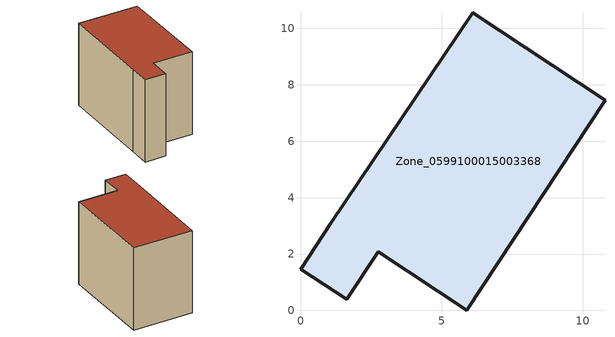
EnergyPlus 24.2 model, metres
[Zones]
Zone_0599100015003368
 floor ground (C_G): 6.1,10.57 10.8,7.45 5.9,0 2.76,2.08 1.64,0.39 0,1.47 1.08,3.1 z0.92
 wall outside (C_F): 1.08,3.1 0,1.47 1.64,0.39 2.76,2.08 5.9,0 10.8,7.45 6.1,10.57 1.08,3.1 z0.92:8.79
 roof outside (C_R): 6.1,10.57 1.08,3.1 0,1.47 1.64,0.39 2.76,2.08 5.9,0 10.8,7.45 z8.79
[BUILDING]
Pand.0599100015003368: North Axis=0; Terrain=City; Loads Convergence Tolerance Value=0.04; Temperature Convergence Tolerance Value=0.4; Solar Distribution=FullExterior; Maximum Number of Warmup Days=25; Minimum Number of Warmup Days=1
[Site:Location]
Rotterdam.The.Hague.AP_ZH_NLD Design_Conditions: Latitude=51.96; Longitude=4.45; Time Zone=1; Elevation=-4.5
[SITE:GROUNDTEMPERATURE:BUILDINGSURFACE]
18, 18, 18, 18, 18, 18, 18, 18, 18, 18, 18, 18
[MATERIAL] Thermal Absorptance=0.9; Solar Absorptance=0.7; Visible Absorptance=0.7
Name | Roughness | Thickness | Conductivity | Density | Specific Heat
G.TI.1965-1974 | MediumSmooth | 0.15 | 0.882353 | 540 | 1210
F.TI.1965-1974 | Rough | 0.3 | 0.697674 | 1920 | 840
R.TI.1965-1974 | MediumRough | 0.2 | 0.232558 | 1500 | 1000
[CONSTRUCTION]
C_G: G.TI.1965-1974
C_F: F.TI.1965-1974
C_R: R.TI.1965-1974
[ZONE]
Zone_0599100015003368: Type=1; Multiplier=1; Ceiling Height=Autocalculate; Volume=Autocalculate; Floor Area=autocalculate; Part of Total Floor Area=Yes
[ZONEINFILTRATION:DESIGNFLOWRATE]
Infil_Zone_0599100015003368: Zone or ZoneList or Space or SpaceList=Zone_0599100015003368; Schedule=AlwaysOn; Design Flow Rate Calculation Method=Flow/Area; Flow Rate per Floor Area=0.003; Constant Term Coefficient=1; Temperature Term Coefficient=0; Velocity Term Coefficient=0; Velocity Squared Term Coefficient=0
[HVACTEMPLATE:ZONE:IDEALLOADSAIRSYSTEM]
Zone_0599100015003368: Maximum Heating Supply Air Temperature=50; Minimum Cooling Supply Air Temperature=13; Maximum Heating Supply Air Humidity Ratio=0.0156; Minimum Cooling Supply Air Humidity Ratio=0.0077; Heating Limit=NoLimit; Cooling Limit=NoLimit; Dehumidification Control Type=ConstantSensibleHeatRatio; Cooling Sensible Heat Ratio=0.7; Dehumidification Setpoint=60; Humidification Control Type=None; Humidification Setpoint=30; Outdoor Air Method=None; Outdoor Air Flow Rate per Person=0.00944; Outdoor Air Flow Rate per Zone Floor Area=0; Outdoor Air Flow Rate per Zone=0; Demand Controlled Ventilation Type=None; Outdoor Air Economizer Type=NoEconomizer; Heat Recovery Type=None; Sensible Heat Recovery Effectiveness=0.7; Latent Heat Recovery Effectiveness=0.65
[ZONECONTROL:THERMOSTAT]
ThermostatControl_Zone_0599100015003368: Zone or ZoneList=Zone_0599100015003368; Control Type Schedule=DualSetpointControlType; Control 1=Thermostat_Zone_0599100015003368; Temperature Difference Between Cutout And Setpoint=0
[THERMOSTATSETPOINT:DUALSETPOINT]
Thermostat_Zone_0599100015003368: Heating Setpoint Temperature Schedule=HeatingSetpoint_Zone_0599100015003368; Cooling Setpoint Temperature Schedule=CoolingSetpoint_Zone_0599100015003368
[SCHEDULE:COMPACT]
HeatingSetpoint_Zone_0599100015003368: Through: 12/31, For: AllDays, Until: 24:00, 21
CoolingSetpoint_Zone_0599100015003368: Through: 12/31, For: AllDays, Until: 24:00, 24
DualSetpointControlType: Through: 12/31, For: AllDays, Until: 24:00, 4
AlwaysOn: Through: 12/31, For: AllDays, Until: 24:00, 1
